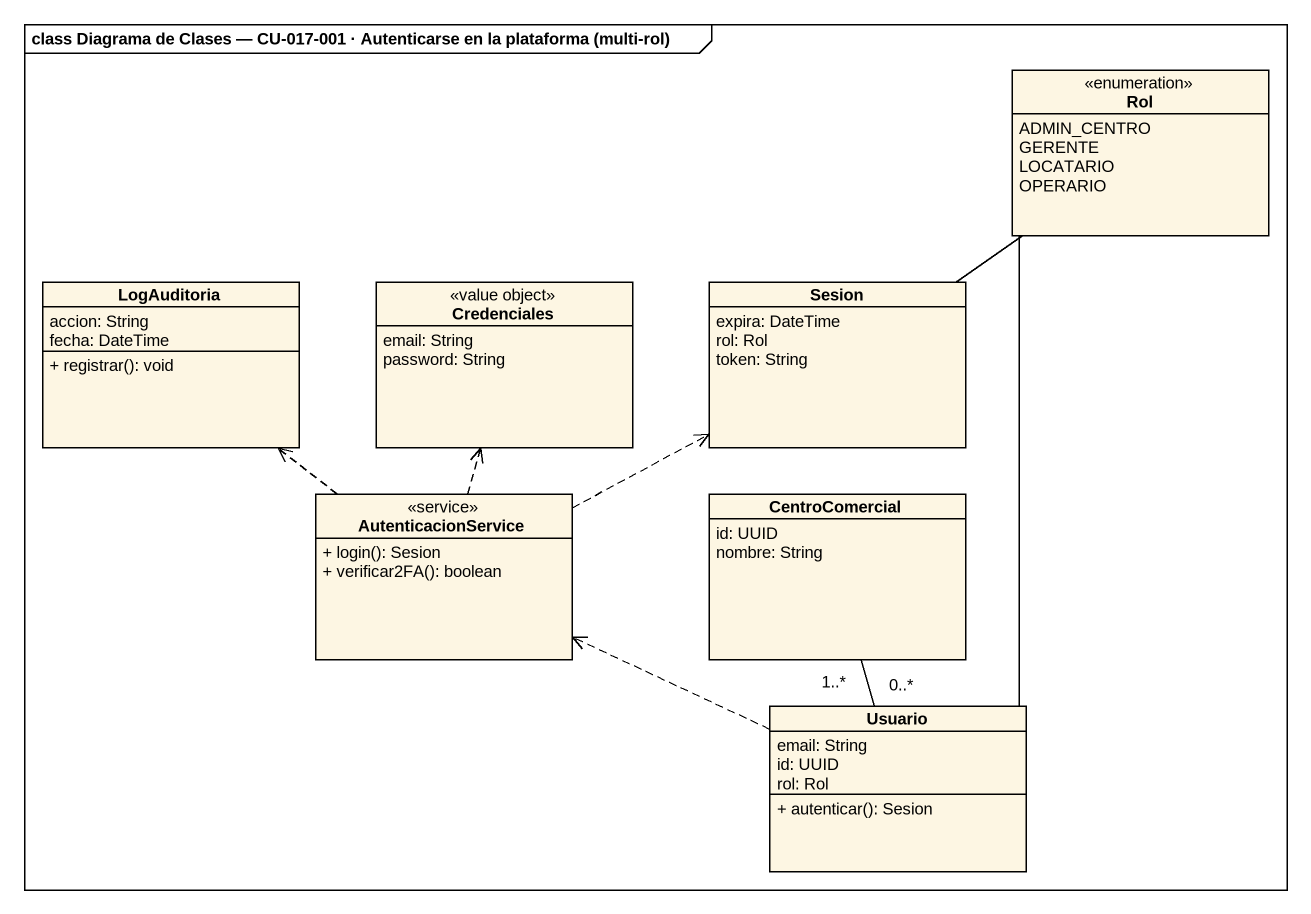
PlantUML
@startuml
mainframe class Diagrama de Clases — CU-017-001 · Autenticarse en la plataforma (multi-rol)
hide circle
hide empty members
skinparam classAttributeIconSize 0
enum Rol {
  ADMIN_CENTRO
  GERENTE
  LOCATARIO
  OPERARIO
}
class LogAuditoria {
  accion: String
  fecha: DateTime
  + registrar(): void
}
class Credenciales <<value object>> {
  email: String
  password: String
}
class Sesion {
  expira: DateTime
  rol: Rol
  token: String
}
class AutenticacionService <<service>> {
  + login(): Sesion
  + verificar2FA(): boolean
}
class CentroComercial {
  id: UUID
  nombre: String
}
class Usuario {
  email: String
  id: UUID
  rol: Rol
  + autenticar(): Sesion
}
Sesion -up- Rol
AutenticacionService .up.> LogAuditoria
AutenticacionService .up.> Credenciales
AutenticacionService .right.> Sesion
Usuario -up- Rol
Usuario .left.> AutenticacionService
Usuario "0..*" -up- "1..*" CentroComercial
@enduml
